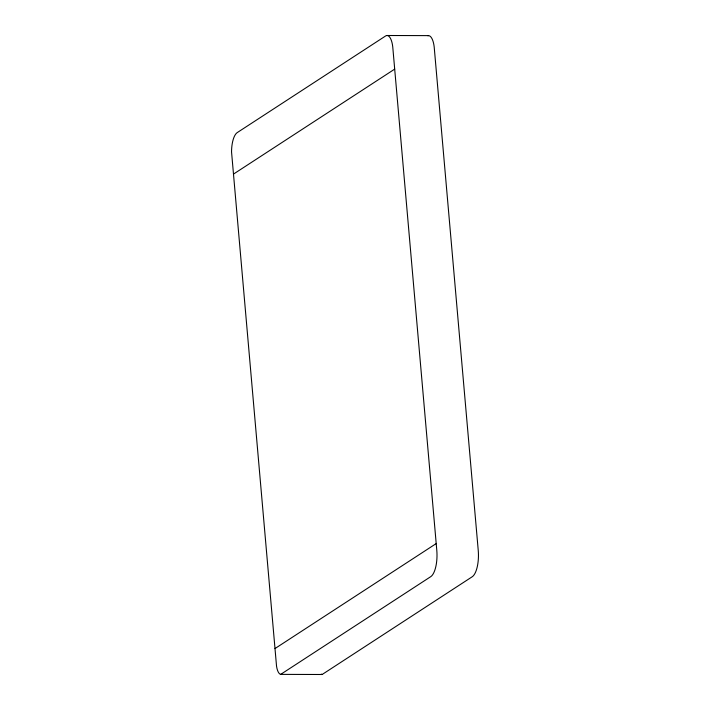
<?xml version="1.0" encoding="UTF-8"?>
<svg xmlns="http://www.w3.org/2000/svg" width="710" height="710" viewBox="0 0 710 710"><rect width="100%" height="100%" fill="white"/><g stroke="black" fill="none" stroke-linecap="round" stroke-linejoin="round"><path stroke-width="1.06" d="M233.492 174.092L394.698 69.11M275.001 648.558L436.206 543.576M280.698 674.376L430.748 576.653A21.841 8.121 -89.8 0 0 436.792 550.277L392.754 46.922A16.135 5.999 -89.8 0 0 385.636 35.953L237.255 132.584A19.889 7.393 -89.8 0 0 231.549 151.913L276.536 666.14A13.126 4.881 -89.8 0 0 280.698 674.376L322.145 674.5L472.194 576.777A21.841 8.121 -89.8 0 0 478.238 550.401L434.2 47.055A16.135 5.999 -89.8 0 0 427.828 35.731M387.136 35.5L428.583 35.624M322.145 674.5A13.126 4.881 -89.8 0 1 321.248 674.101"/></g></svg>
